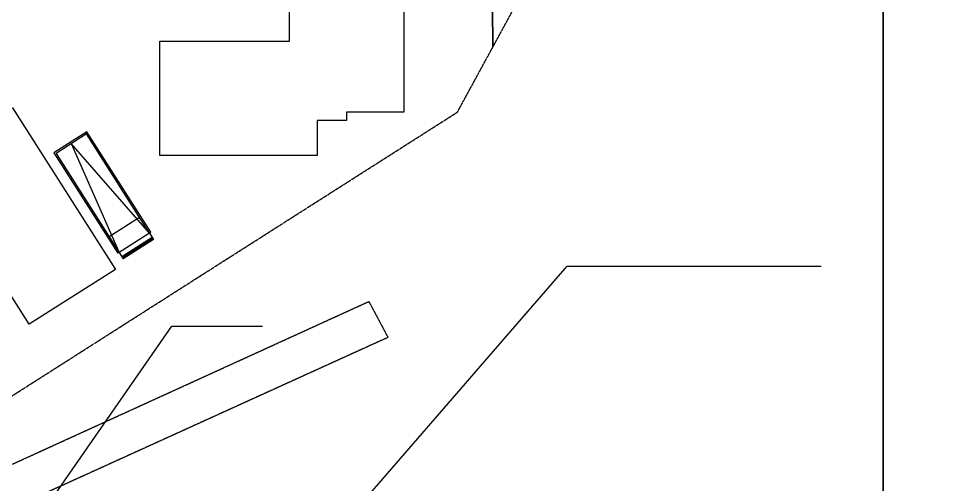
# Model space of a CAD drawing. Extents: x -1466470 to 922624, y -511729 to 590125.
# Drawn here: x -131851 to 49501, y 298116 to 388476 of the extents above; entities that cross this region are included whole.
import ezdxf

# ---------------------------------------------------------------- set-up
doc = ezdxf.new("R2010")
doc.units = 0
doc.header["$LTSCALE"] = 10
doc.header["$MEASUREMENT"] = 0
doc.linetypes.add('X-104 B2平面$0$ACAD_ISO04W100', pattern=[30, 24, -3, 0, -3])
doc.linetypes.add('X-104 B2平面$0$楼座轮廓$0$ACAD_ISO04W100', pattern=[30, 24, -3, 0, -3])
for name, color, linetype, plot in [('X-104 B2平面$0$04-不打印_辅助线', 165, 'Continuous', False), ('X-104 B2平面$0$04-不打印_面积', 5, 'Continuous', False), ('X-104 B2平面$1$DIM_MODI', 6, 'Continuous', False)]:
    doc.layers.add(name, color=color, linetype=linetype, plot=plot)
for name, color, linetype in [('X-104 B2平面$0$M-用地 红线', 20, 'X-104 B2平面$0$ACAD_ISO04W100'), ('X-104 B2平面$0$楼座轮廓$0$M-场地 车库入口', 41, 'Continuous'), ('X-104 B2平面$0$楼座轮廓$0$M-建筑 轮廓', 51, 'Continuous'), ('X-104 B2平面$0$楼座轮廓$0$M-用地 红线', 20, 'X-104 B2平面$0$楼座轮廓$0$ACAD_ISO04W100')]:
    doc.layers.add(name, color=color, linetype=linetype)

# ---------------------------------------------------------------- blocks, each defined once
blk = doc.blocks.new('X-104 B2平面$0$楼座轮廓$0$A$C0CFE52CA')
h = blk.add_hatch()
h.set_pattern_fill('ANSI31', color=256, scale=100, angle=135)
h.set_pattern_definition([(180, (422832.81, 651968.2), (-1e-14, -158.75), [])])
h.paths.add_polyline_path([(24600, 3500), (24100, 3500), (24100, -3500), (24600, -3500)])
for p, q in [((23100, 3500), (23100, 3800)), ((19500, 3500), (19500, -3500)), ((23100, 3500), (23100, -3500)), ((23100, 3500), (24600, 3500)), ((24100, 3500), (24100, -3500)), ((24600, 3500), (24600, -3500)), ((23100, -3500), (23100, -3800)), ((23100, -3500), (24600, -3500))]:
    blk.add_line(p, q)
for points in [[(23100, 3800), (0, 3800), (0, -3800), (23100, -3800)], [(23100, 3500), (300, 3500), (300, -3500), (23100, -3500)], [(23100, 3500), (300, 0), (23100, -3500)]]:
    blk.add_lwpolyline(points)
blk = doc.blocks.new('X-104 B2平面$0$楼座轮廓')
at = {"layer": 'X-104 B2平面$0$楼座轮廓$0$M-建筑 轮廓'}
for points in [[(517080622, 290191811), (517080622, 290208611), (517102822, 290208611), (517102822, 290178011), (517091722, 290178011), (517091722, 290176411), (517086022, 290176411)], [(517086022, 290176411), (517086022, 290169611), (517055422, 290169611), (517055422, 290191811), (517080622, 290191811)]]:
    blk.add_lwpolyline(points, dxfattribs=at)
at = {"layer": 'X-104 B2平面$0$楼座轮廓$0$M-建筑 轮廓', "flags": 128}
blk.add_lwpolyline([(517026861, 290178900), (517046837, 290147518), (517030092, 290136859), (517010116, 290168240)], close=True, dxfattribs=at)
at = {"layer": 'X-104 B2平面$0$楼座轮廓$0$M-用地 红线', "ltscale": 0.05}
for points in [[(517120118, 290190626), (517125067, 290199704), (517124870, 290234703), (517129758, 290254731), (517129064, 290377886), (517108952, 290397817), (516934373, 290397213, 0.0374861), (516891830, 290393870, 0.0374849), (516850264, 290384214), (516833059, 290372857), (516819249, 290367005), (516805773, 290360422), (516801840, 290344586, -0.0648942), (516865816, 290371034, -0.0648429), (516934431, 290380213), (517119048, 290380852), (517120118, 290190626)], [(517113257, 290178042), (517120118, 290190626), (517119048, 290380852), (516934431, 290380213, 0.0648429), (516865816, 290371034, 0.0648942), (516801840, 290344586), (516799129, 290333670), (516922624, 290139669), (516937582, 290125483), (516956377, 290095957), (516977085, 290091358), (517113257, 290178042)]]:
    blk.add_lwpolyline(points, format="xyb", close=True, dxfattribs=at)
at = {"layer": 'X-104 B2平面$0$楼座轮廓$0$M-场地 车库入口', "ltscale": 200, "rotation": 302.4792058487077}
blk.add_blockref('X-104 B2平面$0$楼座轮廓$0$A$C0CFE52CA', (517038077, 290172170), dxfattribs=at)
blk = doc.blocks.new('X-104 B2平面')
at = {"layer": 'X-104 B2平面$0$04-不打印_辅助线'}
blk.add_lwpolyline([(-190030, 288330), (226120, 288330), (226120, 582680), (-190030, 582680)], close=True, dxfattribs=at)
at = {"layer": 'X-104 B2平面$0$04-不打印_辅助线', "const_width": 250}
blk.add_lwpolyline([(226120, 288330), (642270, 288330), (642270, 582680), (226120, 582680)], close=True, dxfattribs=at)
at = {"layer": 'X-104 B2平面$0$04-不打印_面积', "color": 250}
blk.add_lwpolyline([(8144, 220040), (87941, 334854), (105556, 334854)], dxfattribs=at)
at = {"layer": 'X-104 B2平面$0$M-用地 红线', "ltscale": 0.05}
for points in [[(126192, 339615), (129909, 332635), (42826, 293093), (-48208, 291496), (-159475, 262615), (-190030, 243404)], [(-190030, 252607), (-162787, 269790), (-49335, 299269), (41079, 300815), (126192, 339615)]]:
    blk.add_lwpolyline(points, dxfattribs=at)
at = {"layer": 'X-104 B2平面$1$DIM_MODI'}
blk.add_lwpolyline([(58352, 223803), (164731, 346457), (214039, 346457)], dxfattribs=at)
at = {"layer": 'X-104 B2平面$0$04-不打印_辅助线'}
blk.add_blockref('X-104 B2平面$0$楼座轮廓', (-516969849, -289801672), dxfattribs=at)

msp = doc.modelspace()

# ---------------------------------------------------------------- block references
msp.add_blockref('X-104 B2平面', (-190030.1, -6020))

doc.saveas('drawing.dxf')
